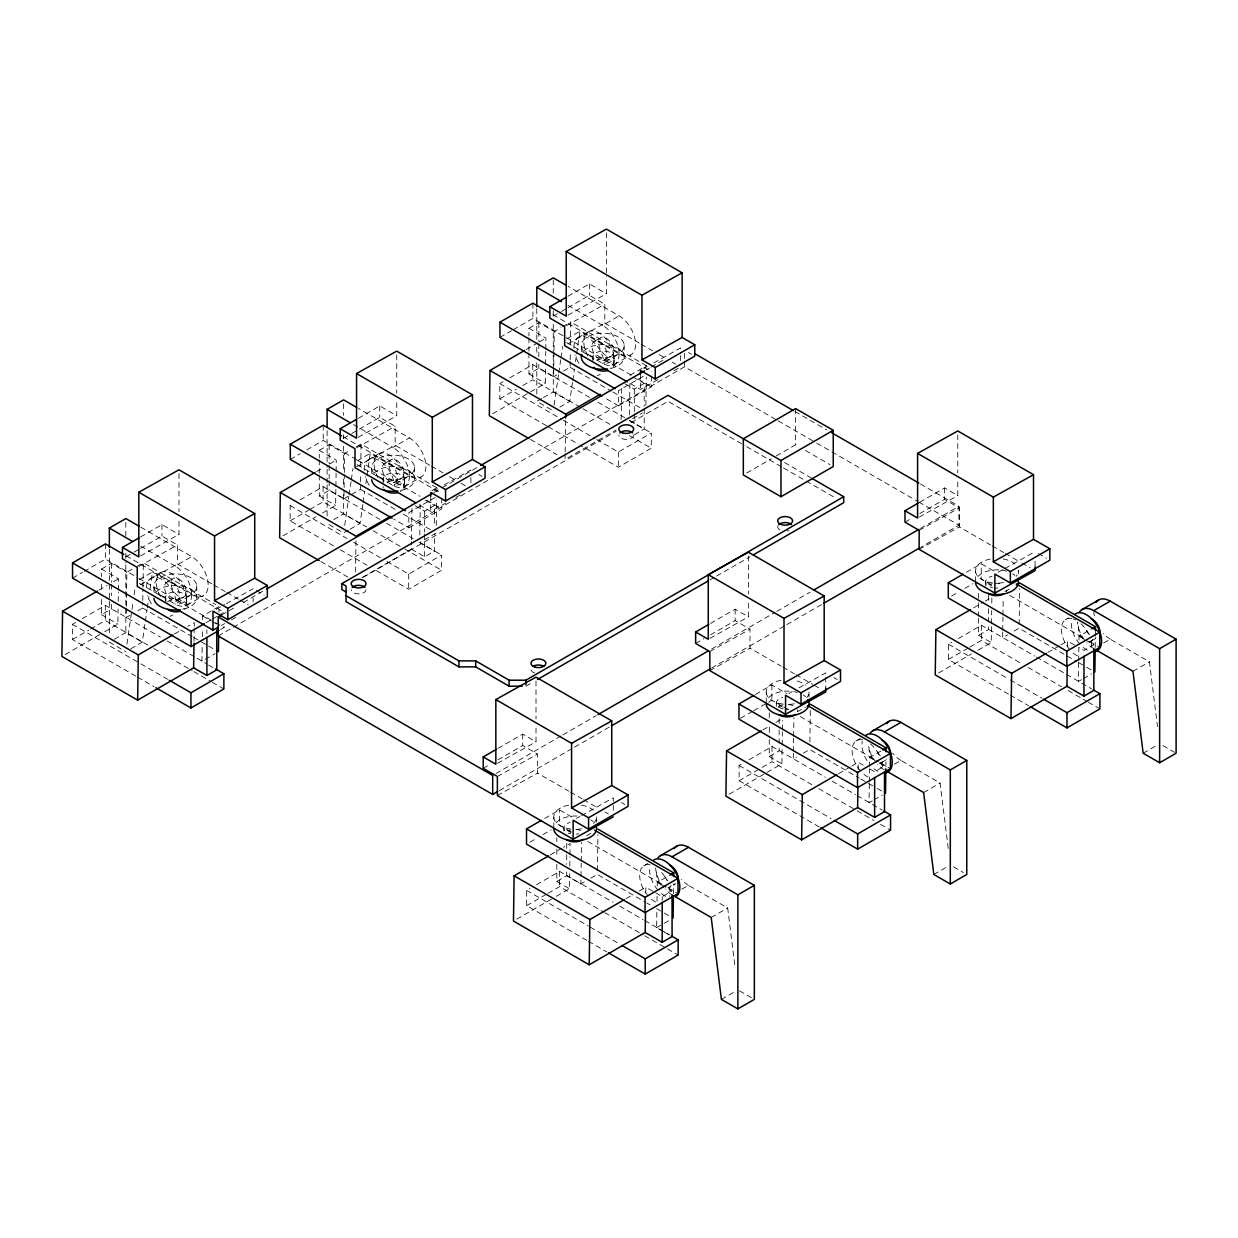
<?xml version="1.0" encoding="UTF-8"?>
<svg xmlns="http://www.w3.org/2000/svg" width="1238" height="1238" viewBox="0 0 1238 1238"><rect width="100%" height="100%" fill="white"/><g stroke="black" fill="none" stroke-linecap="round" stroke-linejoin="round"><path stroke-width="0.75" stroke-dasharray="5 3.75" d="M104.704 631.72L117.873 624.107L118.105 609.034M118.214 601.482L118.353 592.058M118.368 590.17L118.538 578.858L101.531 569.047L101.531 576.645M126.338 608.075L126.199 617.514L131.151 614.652M126.369 606.202L126.864 572.266L135.097 567.515M137.728 610.86L142.664 607.997L142.757 602.349M142.772 600.461L142.943 589.149M142.974 587.261L143.329 562.748L215.768 604.577M193.995 641.439L194.196 628.239M194.227 626.366L194.273 622.59L187.681 626.397M201.933 661.231L202.181 644.271M202.289 636.719L202.413 629.183M202.537 619.758L202.599 615.982L219.064 606.481L218.987 612.145M322.453 513.027L335.622 505.414L335.869 488.453M335.9 486.565L336.102 473.365M336.117 471.477L336.287 460.165L319.28 450.353L319.28 457.952M319.28 475.067L319.28 495.974L329.153 490.279L343.947 498.821L344.087 489.397M344.118 487.509L344.303 474.309M344.334 472.421L344.613 453.572L349.549 450.725M355.523 572.033L355.987 539.985M343.947 498.821L360.413 489.32L360.506 483.656M360.521 481.768L360.629 474.231M360.753 466.695L361.078 444.071L436.813 487.787L436.751 491.563M361.976 577.666L411.356 549.146L411.48 541.61M411.496 539.722L412.022 503.897M419.806 535.002L420.239 504.841M436.256 525.5L436.643 499.1M530.483 391.935L545.308 383.378L545.556 366.417M545.571 364.529L545.772 351.329M545.803 349.441L545.958 338.129L528.951 328.318L528.951 335.916M528.951 353.031L528.951 373.938L538.824 368.243L553.634 376.785L553.757 367.361M553.788 365.473L553.99 352.273M554.005 350.385L554.284 331.536L560.876 327.73M565.147 453.773L565.054 459.422L616.106 429.957M565.162 451.885L565.642 419.837M563.507 371.075L570.099 367.268L570.176 361.62M570.207 359.732L570.316 352.196M570.424 344.644L570.749 322.019L646.484 365.752L646.437 369.528M556.28 896.343L569.449 888.745L569.666 873.657M569.774 866.12L569.913 856.681M569.944 854.808L570.114 843.496L563.522 847.287M556.821 864.341L556.821 881.456L566.71 875.746L580.885 883.932L580.962 878.284M580.993 876.396L581.179 863.196M581.21 861.308L581.489 842.459M597.397 870.654L597.923 834.83M621.151 419.558L621.615 387.509M629.446 414.854L629.91 382.805M645.911 405.352L646.329 377.064M645.756 892.877L645.849 887.213L654.02 891.933M662.794 931.224L656.62 927.664L656.898 908.8M657.007 901.264L657.115 893.728M657.223 886.176L657.27 882.415L670.454 874.802M673.441 893.65L673.58 884.211M767.065 772.357L781.874 763.815L782.122 746.839M782.153 744.951L782.354 731.751M782.37 729.878L782.509 720.454M793.388 753.354L793.31 759.002L796.607 757.099M793.419 751.466L793.62 738.266M793.635 736.378L793.914 717.529M809.884 741.949L810.348 709.9M858.166 769.835L858.274 762.283L863.18 765.115M869.324 783.871L869.045 802.735L872.341 800.831M869.355 781.983L869.54 768.798M869.571 766.91L869.71 757.486L882.88 749.872M885.897 766.833L886.006 759.281M978.035 650.167L991.205 642.568L991.452 625.592M991.483 623.704L991.684 610.504M991.793 602.968L991.87 597.32L985.278 601.111M1002.718 632.092L1002.641 637.756L1007.577 634.908M1002.749 630.219L1002.95 617.019M1002.966 615.131L1003.213 598.171M1019.168 624.478L1019.679 588.654M1067.527 646.7L1067.605 641.036L1077.416 646.7M1078.654 662.624L1078.375 681.488L1081.672 679.585M1078.685 660.736L1078.871 647.551M1078.979 640L1079.041 636.239L1092.21 628.625M1095.197 647.459L1095.336 638.034M1095.367 636.162L1095.444 630.498M126.941 644.054L133.008 602.349M134.106 594.766L135.221 587.168M130.779 648.789L142.293 642.135L145.063 623.178M145.326 621.275L146.982 609.901M147.26 608.013L148.916 596.623M150.03 589.04L152.506 571.987L191.689 594.611A23.29 13.448 60 0 0 208.154 585.094A23.29 13.448 60 0 0 191.689 556.589L140.652 527.109M344.69 525.361L348.822 496.918M349.101 495.03L351.035 481.752M351.313 479.864L352.969 468.49M350.168 529.152L360.041 523.442L362.811 504.485M363.074 502.582L364.73 491.207M365.844 483.625L366.665 477.945M366.943 476.042L370.255 453.294L409.438 475.918A23.29 13.448 60 0 0 425.903 466.416A23.29 13.448 60 0 0 409.438 437.896L358.401 408.432M554.082 405.228L558.493 374.882M558.771 372.994L560.706 359.716M560.984 357.828L562.64 346.454M559.839 407.116L569.728 401.406L572.482 382.449M572.761 380.546L574.417 369.172M575.515 361.589L576.335 355.894M576.614 354.006L579.926 331.258L619.108 353.882A23.29 13.448 60 0 0 635.574 344.365A23.29 13.448 60 0 0 619.108 315.86L568.072 286.38M140.559 536.983L161.961 524.633L178.984 534.46L178.984 519.248M72.547 578.115L82.42 572.405M84.076 571.461L105.478 559.096L137.201 577.419M567.979 296.253L589.396 283.904L606.403 293.731L606.403 276.616M358.308 418.305L379.71 405.94L396.733 415.767L396.733 400.555M499.966 337.386L511.495 330.732M513.136 329.772L532.897 318.367L564.621 336.69M290.296 459.422L300.169 453.712M306.761 449.92L323.226 440.419L356.621 459.685M101.531 569.047L111.405 563.336L126.864 572.266M125.75 556.945L132.327 553.154M133.983 552.194L138.919 549.347M140.559 548.403L161.961 536.039L177.421 544.968L177.421 563.971L211.992 583.934M528.951 328.318L538.824 322.607L554.284 331.536M319.28 450.353L329.153 444.643L344.613 453.572M553.169 316.216L559.746 312.425M561.402 311.465L566.339 308.618M567.979 307.674L589.396 295.309L604.84 304.238L604.84 323.242L639.427 343.205M343.499 438.267L350.075 434.461M351.731 433.501L379.71 417.345L395.17 426.274L395.17 445.278L429.741 465.24M136.737 566.555L143.329 562.748M98.777 590.263L107.01 585.512M113.602 581.721L118.538 578.858M562.516 326.786L570.749 322.019M356.142 446.918L361.078 444.071M526.196 349.534L537.725 342.88M539.381 341.936L545.958 338.129M316.526 471.585L323.118 467.778M329.695 463.971L336.287 460.165M139.337 579.585L152.506 571.987M150.324 578.595L160.213 572.9M135.855 676.165L72.408 639.535L72.408 624.323L75.688 622.42M82.281 618.629L105.338 605.32L160.429 637.121M566.756 338.856L579.926 331.258M140.652 546.128L175.223 566.091L191.689 556.589M357.086 460.892L370.255 453.294M577.759 337.881L587.632 332.171M546.577 425.795L499.827 398.806L499.827 383.594L503.123 381.691M509.7 377.899L532.758 364.591L589.52 397.367M368.073 459.917L377.961 454.207M101.531 599.455L101.531 614.667L111.405 608.972L111.405 603.262M333.564 545.912L290.156 520.842L290.156 505.63L293.437 503.742M300.029 499.935L323.072 486.627L379.849 519.403M568.072 305.399L602.658 325.362L619.108 315.86M353.464 424.588L392.972 447.398L409.438 437.896M167.347 581.845L173.939 578.038M72.408 639.535L88.873 630.034M90.513 629.074L105.338 620.532L152.073 647.52M594.766 341.115L601.359 337.309M385.095 463.151L391.688 459.344M499.827 398.806L516.292 389.305M522.869 385.498L532.758 379.803L581.179 407.751M290.156 520.842L308.262 510.396M309.902 509.437L323.072 501.839L366.494 526.893M65.196 654.531L103.064 632.664M553.634 376.785L556.914 374.882M492.616 413.801L528.843 392.879M282.945 535.837L315.876 516.819M176.833 600.956A10.709 6.19 60 0 0 174.837 584.831A10.709 6.19 60 0 0 164.608 588.406A10.709 6.19 60 0 0 176.833 600.956L183.41 597.149A10.709 6.19 60 0 0 181.413 581.024A10.709 6.19 60 0 0 171.184 584.599A10.709 6.19 60 0 0 183.41 597.149M114.314 639.288L125.827 632.633L142.293 642.135M139.306 583.377L175.223 604.113L191.689 594.611A23.29 13.448 60 0 0 175.223 566.091M604.252 360.227A10.709 6.19 60 0 0 602.256 344.102A10.709 6.19 60 0 0 592.027 347.677A10.709 6.19 60 0 0 604.252 360.227L610.845 356.42A10.709 6.19 60 0 0 608.848 340.295A10.709 6.19 60 0 0 598.619 343.87A10.709 6.19 60 0 0 610.845 356.42M394.582 482.263A10.709 6.19 60 0 0 392.585 466.138A10.709 6.19 60 0 0 382.356 469.713A10.709 6.19 60 0 0 394.582 482.263L401.158 478.456A10.709 6.19 60 0 0 399.162 462.331A10.709 6.19 60 0 0 388.933 465.906A10.709 6.19 60 0 0 401.158 478.456M541.733 398.559L536.797 401.406L553.262 410.908M543.374 397.599L553.262 391.904L569.728 401.406M566.725 342.647L602.658 363.384L619.108 353.882A23.29 13.448 60 0 0 602.658 325.362M333.703 519.635L343.576 513.94L360.041 523.442M357.055 464.683L392.972 485.42L409.438 475.918A23.29 13.448 60 0 0 392.972 447.398M186.876 605.258L203.326 595.757M614.296 364.529L630.761 355.027M404.625 486.58L421.075 477.063M348.528 530.096L343.576 532.944L327.111 523.442M174.512 633.995L181.104 630.188M630.018 375.253L646.484 365.752M431.876 490.65L436.813 487.787M205.91 622.791L210.847 619.944M212.487 618.985L217.439 616.137M219.08 615.178L224.016 612.33L125.518 555.46M221.587 615.038L236.628 606.357M243.313 602.504L263.369 590.928M433.842 492.507L440.527 488.639M442.198 487.679L478.967 466.447M646.081 369.961L649.424 368.042M651.095 367.067L666.137 358.386M643.218 376.352L618.52 390.62L618.52 405.832L603.494 397.15M435.188 497.444L408.834 512.656L408.834 527.868L393.808 519.186M624.85 383.687L634.32 389.15L644.193 383.44L644.193 406.265M415.179 505.723L424.649 511.186L434.523 505.475L434.523 526.398M220.72 629.446L224.016 627.542L224.016 623.735M218.244 635.992L231.614 628.27M233.286 627.295L684.521 366.788L776.551 419.914M618.52 405.832L651.451 386.813L651.451 375.408M408.834 527.868L441.765 508.849L441.765 497.444M205.229 659.328L215.118 653.633M632.649 418.599L642.537 412.904M436.147 533.036L419.682 542.538L434.523 551.111L434.523 533.996M363.616 577.063L616.199 431.226M631.256 422.545L668.056 401.298L745.013 445.711M634.32 434.77L644.193 429.075L644.193 408.153M411.356 549.146L424.649 556.821L434.523 551.111M596.67 439.505L618.366 452.04L651.296 433.021L651.296 448.233L618.366 467.252L579.972 445.076M386.983 561.541L408.695 574.076L441.626 555.073L441.626 570.269L408.695 589.288L373.628 569.047M746.638 473.071L771.398 458.772M776.303 455.94L795.601 444.798L798.881 446.686M525.871 686.192L532.557 682.324M709.885 579.957L714.899 577.063M716.57 576.088L750.027 556.775M919.788 502.195L944.486 487.942L957.763 495.602L957.763 480.406M710.457 623.441L735.155 609.189L748.433 616.849L748.433 601.653M498.032 748.371L522.73 734.119L536.008 741.779L536.008 726.582M904.978 522.157L911.555 518.351M919.788 513.6L944.486 499.347L959.326 507.905L959.326 526.924L990.601 544.983M695.648 643.404L703.88 638.653M710.457 634.846L735.155 620.594L749.996 629.167L749.996 648.17L781.271 666.23M483.207 768.334L489.799 764.542M498.032 759.776L522.73 745.524L537.555 754.097L537.555 773.1L568.846 791.159M496.02 773.487L561.201 735.852M562.872 734.892L596.298 715.595M711.602 649.022L775.112 612.346M776.783 611.386L810.209 592.089M920.515 528.409L958.955 506.218L958.955 525.221L920.515 547.413M499.363 790.571L572.9 748.108M574.571 747.148L609.669 726.892M711.602 668.025L785.14 625.577M786.811 624.602L821.908 604.345M966.398 572.296L981.223 563.739L996.25 572.405M755.428 694.487L771.893 684.985L786.919 693.667M544.643 818.473L559.452 809.915L574.478 818.597M951.589 596.051L958.166 592.259M964.758 588.452L972.991 583.702M740.603 718.257L752.131 711.602M753.772 710.643L766.956 703.045M768.597 702.101L771.893 700.197L788.591 709.838M529.818 842.227L536.41 838.435M542.987 834.629L551.22 829.878M973.764 607.765L983.637 602.07M762.778 729.971L769.371 726.164L769.262 737.508M775.947 722.358L780.899 719.51M1004.947 591.563L1009.883 588.7M797.272 711.85L805.489 707.099M550.353 854.901L561.882 848.247M586.487 835.836L593.064 832.029M1008.537 694.162L948.432 659.452L948.432 644.24L951.728 642.336M958.32 638.545L981.363 625.236L1034.798 656.078M819.246 826.969L739.101 780.698L739.101 765.486L742.398 763.583M748.99 759.792L772.032 746.483L825.467 777.325M586.781 940.338L526.676 905.628L526.676 890.416L529.972 888.513M536.549 884.721L559.607 871.413L613.027 902.254M978.593 618.164L978.593 635.28L988.466 629.569L988.466 623.859M769.262 739.411L769.262 756.526L779.135 750.816L779.135 745.106M948.432 659.452L968.193 648.047M969.834 647.103L981.363 640.448L1021.443 663.583M739.101 780.698L760.503 768.349M762.159 767.39L772.032 761.695L812.113 784.83M526.676 905.628L546.438 894.223M548.078 893.279L559.607 886.625L603.014 911.679M938.528 672.977L971.459 653.974M729.197 794.223L765.409 773.317M1014.17 631.101L1019.106 628.254L1076.735 661.525M803.199 753.292L809.776 749.501L859.172 778.021M516.757 919.153L554.624 897.287M580.885 883.932L584.181 882.029M590.758 878.222L597.35 874.43L645.091 901.991M1065.314 619.727L1068.611 617.839M855.984 740.974L860.921 738.127M643.559 865.904L648.495 863.056M1047.843 652.441L1059.372 645.787M1061.012 644.843L1067.605 641.036M838.513 773.688L850.042 767.034M851.682 766.09L858.274 762.283M626.088 898.618L632.68 894.826M639.257 891.02L645.849 887.213M1090.585 641.485L1097.162 637.678A10.709 6.19 60 0 1 1095.475 637.895M881.255 762.732L887.832 758.925A10.709 6.19 60 0 1 886.145 759.142M655.66 892.877L662.191 896.652L672.079 890.958L663.862 886.207M1103.662 642.971L1110.238 639.164L1149.421 661.788L1157.499 726.582M894.331 764.217L900.908 760.411L940.091 783.035L948.648 851.636M681.89 889.147L688.483 885.34L727.665 907.965L735.032 967.033M1083.312 678.625L1091.545 673.874M873.982 799.872L882.214 795.121M656.62 927.664L669.789 920.051M1132.956 671.29L1149.421 661.788M923.625 792.537L940.091 783.035M711.2 917.466L727.665 907.965M1143.169 753.23L1157.994 744.672M933.839 874.477L948.664 865.919M721.414 999.406L734.583 991.808M567.902 315.226L606.403 293.731M140.482 555.955L178.984 534.46M358.231 437.262L396.733 415.767M566.354 325.733L604.84 304.238M138.919 566.462L177.421 544.968M356.668 447.769L395.17 426.274M568.025 343.808L604.84 323.242M140.59 584.537L177.421 563.971M356.668 466.788L395.17 445.278M643.76 368.522L647.103 366.649M653.803 362.92L680.591 347.955L680.591 353.666M216.341 609.251L224.697 604.577M226.384 603.649L253.156 588.684M434.089 490.558L437.432 488.685M444.133 484.956L470.904 469.991L470.904 475.702M630.529 383.703L640.417 389.397L658.817 379.122M673.89 370.704L680.591 366.974M221.354 625.453L224.697 623.596M231.398 619.851L236.427 617.05M419.202 504.795L430.731 511.449L445.804 503.03M455.847 497.428L462.532 493.683M919.277 517.113L957.763 495.602M709.947 638.359L748.433 616.849M497.506 763.289L536.008 741.779M919.153 530.344L959.326 507.905M709.823 651.59L749.996 629.167M497.382 776.52L537.555 754.097M919.153 549.363L959.326 526.924M709.823 670.609L749.996 648.17M497.382 795.539L537.555 773.1M998.23 572.204L1003.26 569.403M1004.931 568.459L1035.061 551.637M788.9 693.45L792.258 691.578M798.943 687.848L825.731 672.884L825.731 688.096M576.475 818.38L579.817 816.507M581.489 815.579L613.305 797.814L613.305 803.524M794.966 411.542L826.752 429.896M920.468 483.996L958.955 506.218M1038.342 553.541L1046.574 558.292M688.467 352.505L691.609 354.331M778.222 420.889L815.037 442.136M816.724 443.111L917.11 501.081M918.797 502.04L958.955 525.221M992.257 545.943L1003.77 552.597M1005.426 553.541L1020.236 562.098M1021.892 563.042L1030.124 567.793M641.067 344.164L652.596 350.818M659.173 354.61L665.765 358.416M672.358 362.223L675.639 364.127M805.427 450.462L829.971 464.637M552.937 314.731L651.451 371.601M784.521 462.532L812.329 478.595M566.292 337.649L631.411 375.253M638.081 379.107L651.451 386.813M633.175 377.079L644.193 383.44M991.236 584.723L981.223 578.951L981.223 563.739M1009.604 595.339L1083.064 637.74M1089.75 641.609L1099.762 647.381M988.466 583.934L991.762 585.853M1079.041 636.239L1083.977 639.087M1085.618 640.031L1093.835 644.781L1083.962 650.476L1079.056 647.644M746.684 446.686L781.812 466.958M783.484 467.933L835.341 497.862M570.099 367.268L611.247 391.038M612.903 391.982L644.178 410.057M1078.375 662.469L1084.968 666.276M1086.608 667.22L1091.545 670.067M597.877 402.18L627.929 419.527M629.6 420.502L651.296 433.021M629.368 420.502L644.193 429.075M1036.469 657.038L1064.85 673.426M1066.522 674.401L1091.56 688.854M528.951 373.938L545.308 383.378M978.593 635.28L991.205 642.568M582.85 408.71L611.232 425.098M629.6 435.699L651.296 448.233M1028.113 667.437L1061.508 686.719M1068.193 690.572L1086.546 701.172M1088.217 702.132L1099.901 708.879M1162.931 745.632L1174.46 752.286M499.827 383.594L561.603 419.264M563.275 420.224L594.998 438.546M948.432 644.24L1008.537 678.95M1010.208 679.91L1041.932 698.232M548.248 426.754L578.301 444.117M1010.208 695.122L1028.577 705.722M530.483 439.459L556.821 454.671M833.948 677.635L837.244 679.538M478.781 474.541L481.938 476.367M782.927 667.189L794.44 673.843M796.096 674.787L812.561 684.289M814.202 685.248L820.794 689.04M431.397 466.2L442.925 472.854M449.502 476.645L454.439 479.508M461.031 483.3L465.968 486.163M343.266 436.766L441.765 493.637M358.293 460.66L420.069 496.314M426.739 500.183L441.765 508.849M800.274 716.585L878.748 761.881M880.419 762.856L890.432 768.628M425.067 500.028L434.523 505.475M779.135 705.196L782.431 707.099M869.71 757.486L872.991 759.374M879.568 763.181L884.505 766.028L874.632 771.723L869.726 768.891M360.413 489.32L396.64 510.226M403.217 514.033L432.867 531.133M860.812 778.965L875.637 787.523M877.278 788.467L882.214 791.314M386.519 523.256L413.244 538.685M419.914 542.538L441.626 555.073M832.137 781.178L855.52 794.672M857.191 795.647L882.23 810.101M319.28 495.974L335.622 505.414M769.262 756.526L781.874 763.815M373.164 530.746L403.217 548.109M404.888 549.068L441.626 570.269M818.782 788.683L855.52 809.884M857.191 810.844L873.889 820.485M880.558 824.353L890.571 830.125M953.6 866.879L963.474 872.573M290.156 505.63L346.919 538.406M353.604 542.259L380.314 557.688M739.101 765.486L830.93 818.504M340.233 549.765L366.959 565.193M320.812 561.495L348.807 577.666M256.312 590.511L264.189 595.06M621.522 802.564L624.803 804.468M213.648 584.893L225.177 591.547M226.817 592.491L238.346 599.146M239.986 600.09L248.219 604.856M570.486 792.119L582.015 798.773M583.655 799.717L598.48 808.275M605.072 812.082L608.353 813.97M138.873 578.378L214.004 621.755M215.675 622.729L224.016 627.542M202.599 615.982L210.475 620.532M212.054 621.445L216.774 624.169M571.151 831.874L559.452 825.127L559.452 809.915M587.849 841.515L666.307 886.81M667.978 887.785L678.006 893.557M566.71 830.125L571.646 832.973M657.27 882.415L662.206 885.263M142.664 607.997L192.06 636.518M193.701 637.477L206.885 645.075M208.526 646.019L218.399 651.73M646.747 902.951L650.027 904.839M656.62 908.646L669.789 916.244M167.115 640.975L195.496 657.363M197.167 658.337L207.179 664.11M208.541 665.038L216.774 669.804M619.712 906.108L643.079 919.602M644.75 920.577L669.804 935.03M664.342 932.121L668.984 934.798M101.531 614.667L117.873 624.107M153.744 648.48L192.153 670.656M193.824 671.615L210.522 681.256M212.193 682.215L223.877 688.962M556.821 881.456L569.449 888.745M604.686 912.638L643.079 934.814M644.75 935.773L678.145 955.055M739.519 990.849L752.689 998.462M109.362 642.135L125.827 651.637M72.408 624.323L139.182 662.887M140.853 663.847L167.563 679.275M526.676 890.416L588.452 926.086M590.124 927.045L620.176 944.408M137.511 677.124L154.208 686.765M588.452 941.298L606.821 951.898M1035.061 561.139L1035.061 566.849M1018.363 573.937L1018.363 570.13A21.417 12.365 0 0 1 1016.058 576.397M988.466 595.354L988.466 601.049M988.466 608.663L988.466 621.971M985.649 581.195L985.649 588.793M981.363 625.236L981.363 640.448M978.593 593.451L978.593 601.049M978.593 602.952L978.593 616.261M990.338 559.034A21.417 12.365 0 0 0 975.575 571.445L975.575 582.85M957.763 434.77L957.763 472.792M944.486 487.942L944.486 499.347M809.033 697.087L809.033 691.377A21.417 12.365 0 0 1 806.727 697.644M795.601 408.586L795.601 444.798M779.135 718.504L779.135 728.006M779.135 729.909L779.135 743.218M776.319 702.441L776.319 706.248M771.893 684.985L771.893 700.197M772.032 746.483L772.032 761.695M769.262 712.794L769.262 718.504M781.008 680.281A21.417 12.365 0 0 0 766.245 692.692L766.245 704.097M748.433 556.017L748.433 594.039M735.155 609.189L735.155 620.594M684.521 353.48L684.521 359.175M684.521 361.078L684.521 366.788M680.591 355.569L680.591 361.264M662.191 896.652L662.191 900.459M640.417 374.201L640.417 389.397M634.32 389.15L634.32 411.96M634.32 413.863L634.32 423.365M624.153 344.891L624.153 356.296M618.366 452.04L618.366 467.252M614.079 357.952L614.079 365.55M613.305 805.427L613.305 814.929M606.403 232.883L606.403 274.712M596.592 822.017L596.592 816.306A21.417 12.365 0 0 1 591.13 825.235M592.785 356.606L592.785 362.301M589.396 283.904L589.396 295.309M581.38 346.191L581.38 353.805M566.71 843.434L566.71 852.936M566.71 854.839L566.71 864.341M566.71 871.939L566.71 875.746M563.894 827.371L563.894 831.178M559.607 871.413L559.607 886.625M556.821 837.724L556.821 841.53M556.821 849.129L556.821 856.727M568.567 805.211A21.417 12.365 0 0 0 553.819 817.622L553.819 829.027M553.262 279.757L553.262 293.298M553.262 310.692L553.262 316.495M553.262 324.232L553.262 353.232M553.262 355.167L553.262 368.707M553.262 370.626L553.262 391.904M538.824 322.607L538.824 341.626M538.824 343.514L538.824 356.823M538.824 364.436L538.824 368.243M536.797 308.602L536.797 339.537M536.797 347.274L536.797 355.012M536.797 362.734L536.797 397.537M536.008 680.946L536.008 718.969M532.897 303.171L532.897 318.367M532.758 364.591L532.758 379.803M528.951 337.819L528.951 351.128M522.73 734.119L522.73 745.524M470.904 477.605L470.904 483.3M430.731 496.237L430.731 511.449M424.649 511.186L424.649 532.092M424.649 533.996L424.649 556.821M414.482 466.927L414.482 478.332M408.695 574.076L408.695 589.288M404.408 479.988L404.408 487.586M396.733 354.919L396.733 392.941M383.115 478.642L383.115 484.337M379.71 405.94L379.71 417.345M371.694 468.227L371.694 475.841M343.576 403.743L343.576 415.334M343.576 434.677L343.576 438.531M343.576 446.268L343.576 471.399M343.576 479.137L343.576 486.874M343.576 494.612L343.576 513.94M329.153 444.643L329.153 463.662M329.153 465.565L329.153 478.874M329.153 480.762L329.153 490.279M327.111 430.638L327.111 467.376M327.111 469.31L327.111 482.835M327.111 484.77L327.111 517.639M323.226 425.207L323.226 440.419M323.072 486.627L323.072 501.839M319.28 459.855L319.28 473.164M253.156 598.202L253.156 601.993M206.901 629.879L206.901 633.686M196.734 585.62L196.734 597.026M186.659 598.681L186.659 606.28M178.984 473.612L178.984 511.634M165.366 597.335L165.366 603.03M161.961 524.633L161.961 536.039M153.945 586.92L153.945 594.534M125.827 522.421L125.827 535.961M125.827 553.355L125.827 563.027M125.827 564.961L125.827 632.633M111.405 563.336L111.405 582.355M111.405 584.243L111.405 595.664M109.362 549.332L109.362 599.594M109.362 601.529L109.362 634.398M105.478 543.9L105.478 559.096M105.338 605.32L105.338 620.532M101.531 584.243L101.531 591.857M688.483 885.34A23.29 13.448 60 0 1 681.519 879.537M672.017 894.842A23.29 13.448 60 0 1 665.054 889.039M663.785 887.553A23.29 13.448 60 0 1 655.614 868.024M665.502 896.327A21.417 12.365 60 0 1 659.034 891.36M657.827 890.029A21.417 12.365 60 0 1 649.873 866.229M661.34 884.675A10.709 6.19 60 0 1 657.966 869.416M671.135 885.356A10.709 6.19 60 0 1 668.814 887.661L675.406 883.855A10.709 6.19 60 0 1 673.72 884.071M655.614 902.038A21.417 12.365 60 0 1 649.145 897.055M647.954 895.739A21.417 12.365 60 0 1 639.721 874.028A21.417 12.365 60 0 1 650.12 864.774M661.68 872.481A21.417 12.365 60 0 1 666.74 880.218M669.216 887.012A21.417 12.365 60 0 1 669.634 896.281M667.916 880.868A10.709 6.19 60 0 1 663.738 873.827M556.11 822.759A21.417 12.365 0 0 1 579.647 816.275M590.866 819.927A21.417 12.365 0 0 1 593.172 821.63M581.845 828.733A21.417 12.365 0 0 1 576.351 829.321M570.764 829.058A21.417 12.365 0 0 1 553.819 817.622M581.458 805.133A21.417 12.365 0 0 1 593.172 810.225M578.858 833.7A10.709 6.19 0 0 1 576.165 834.164M570.656 833.808A10.709 6.19 0 0 1 568.211 833.035M564.729 830.543A10.709 6.19 0 0 1 570.223 822.388M567.84 830.822A10.709 6.19 0 0 1 570.223 829.986M575.701 829.506A10.709 6.19 0 0 1 580.87 830.667M900.908 760.411A23.29 13.448 60 0 1 892.675 753.106M884.443 769.912A23.29 13.448 60 0 1 877.479 764.109M876.21 762.623A23.29 13.448 60 0 1 868.55 746.638M877.928 771.398A21.417 12.365 60 0 1 873.982 768.767M867.002 760.627A21.417 12.365 60 0 1 862.313 741.299M882.617 761.881A10.709 6.19 60 0 1 879.553 762.948M873.765 759.745A10.709 6.19 60 0 1 870.407 744.487M868.055 777.108A21.417 12.365 60 0 1 861.586 772.125M860.379 770.81A21.417 12.365 60 0 1 852.146 749.098A21.417 12.365 60 0 1 862.561 739.844M870.391 743.883A21.417 12.365 60 0 1 879.939 756.975M881.657 762.082A21.417 12.365 60 0 1 882.369 766.987M880.357 755.938A10.709 6.19 60 0 1 876.164 748.897M768.55 697.83A21.417 12.365 0 0 1 792.072 691.346M793.883 691.609A21.417 12.365 0 0 1 797.349 692.413M803.292 694.998A21.417 12.365 0 0 1 805.598 696.7M794.27 703.803A21.417 12.365 0 0 1 788.776 704.391M783.205 704.128A21.417 12.365 0 0 1 766.245 692.692M797.349 681.008A21.417 12.365 0 0 1 805.598 685.295M788.606 709.235A10.709 6.19 0 0 1 785.805 709.266M783.097 708.879A10.709 6.19 0 0 1 776.257 703.246A10.709 6.19 0 0 1 782.664 697.458M778.331 707.068A10.709 6.19 0 0 1 782.664 705.056M788.142 704.577A10.709 6.19 0 0 1 793.31 705.737M797.551 709.776A10.709 6.19 0 0 1 797.612 711.386M1110.238 639.164A23.29 13.448 60 0 1 1103.275 633.361M1094.346 615.89A23.29 13.448 60 0 1 1093.835 612.33M1093.773 648.666A23.29 13.448 60 0 1 1086.809 642.862M1084.627 640.185A23.29 13.448 60 0 1 1077.37 621.847M1087.258 650.151A21.417 12.365 60 0 1 1083.312 647.52M1079.582 643.853A21.417 12.365 60 0 1 1071.644 620.052M1092.891 639.179A10.709 6.19 60 0 1 1088.883 641.702M1083.095 638.499A10.709 6.19 60 0 1 1079.737 623.24M1077.385 655.861A21.417 12.365 60 0 1 1070.916 650.879M1069.709 649.563A21.417 12.365 60 0 1 1061.477 627.852A21.417 12.365 60 0 1 1071.891 618.598M1073.16 618.923A21.417 12.365 60 0 1 1075.776 620.006M1080.991 623.751A21.417 12.365 60 0 1 1088.512 634.042M1090.988 640.835A21.417 12.365 60 0 1 1091.699 645.741M1089.688 634.692A10.709 6.19 60 0 1 1085.494 627.651M977.881 576.583A21.417 12.365 0 0 1 1006.68 571.167M1012.622 573.751A21.417 12.365 0 0 1 1014.928 575.453M1003.6 582.541A21.417 12.365 0 0 1 998.107 583.144M992.536 582.881A21.417 12.365 0 0 1 975.575 571.445M1003.213 558.957A21.417 12.365 0 0 1 1014.928 564.048M997.936 587.973A10.709 6.19 0 0 1 995.135 588.019M992.427 587.632A10.709 6.19 0 0 1 989.967 586.858M986.5 584.351A10.709 6.19 0 0 1 991.994 576.212M1006.943 590.139A10.709 6.19 0 0 1 1006.277 591.718M989.595 584.646A10.709 6.19 0 0 1 991.994 583.81M994.671 583.361A10.709 6.19 0 0 1 1002.641 584.491M191.689 594.611A23.29 13.448 60 0 1 175.223 604.113M160.398 596.639A21.417 12.365 60 0 1 160.816 572.513A21.417 12.365 60 0 1 181.924 584.475A21.417 12.365 60 0 1 182.729 609.297M151.469 603.958A21.417 12.365 60 0 1 147.647 595.586M146.455 587.462A21.417 12.365 60 0 1 161.451 579.229A21.417 12.365 60 0 1 176.725 604.608M172.856 614.992A21.417 12.365 60 0 1 169.854 616.23M156.251 592.074A21.417 12.365 0 0 1 191.627 589.644A21.417 12.365 0 0 1 181.971 609.436M166.202 600.492A10.709 6.19 0 0 1 173.459 591.996A10.709 6.19 0 0 1 186.69 597.598A10.709 6.19 0 0 1 174.837 604.144M167.378 601.947A10.709 6.19 0 0 1 182.342 600.616A10.709 6.19 0 0 1 184.648 609.266M409.438 475.918A23.29 13.448 60 0 1 392.972 485.42M378.147 477.961A21.417 12.365 60 0 1 378.565 453.82A21.417 12.365 60 0 1 399.673 465.782A21.417 12.365 60 0 1 400.478 490.604M369.218 485.265A21.417 12.365 60 0 1 365.396 476.909M364.22 470.301A21.417 12.365 60 0 1 378.534 460.18A21.417 12.365 60 0 1 394.473 485.915M374 473.38A21.417 12.365 0 0 1 408.741 470.548A21.417 12.365 0 0 1 401.468 490.372M383.95 481.799A10.709 6.19 0 0 1 391.208 473.303A10.709 6.19 0 0 1 404.439 478.905A10.709 6.19 0 0 1 392.585 485.466M387.045 482.093A10.709 6.19 0 0 1 402.102 483.052A10.709 6.19 0 0 1 400.462 491.734M383.176 487.865A10.709 6.19 0 0 1 383.115 486.24M619.108 353.882A23.29 13.448 60 0 1 602.658 363.384M587.833 355.925A21.417 12.365 60 0 1 588.236 331.784A21.417 12.365 60 0 1 609.344 343.746A21.417 12.365 60 0 1 610.164 368.568M578.889 363.229A21.417 12.365 60 0 1 575.082 354.857M573.89 348.265A21.417 12.365 60 0 1 588.22 338.144A21.417 12.365 60 0 1 604.144 363.879M600.275 374.263A21.417 12.365 60 0 1 597.273 375.501M583.671 351.344A21.417 12.365 0 0 1 618.427 348.512A21.417 12.365 0 0 1 611.139 368.336M593.621 359.763A10.709 6.19 0 0 1 600.879 351.267A10.709 6.19 0 0 1 614.125 356.869A10.709 6.19 0 0 1 602.272 363.415M596.731 360.057A10.709 6.19 0 0 1 610.845 360.413A10.709 6.19 0 0 1 612.067 368.537M366.046 589.613A7.443 4.302 0 0 1 358.587 593.915A7.443 4.302 0 0 1 351.143 589.613M788.885 530.56A7.443 4.302 0 0 1 787.074 530.994M779.878 529.879A7.443 4.302 0 0 1 777.959 525.732M633.686 435.095A7.443 4.302 0 0 1 626.242 439.397A7.443 4.302 0 0 1 618.783 435.095M534.692 673.023A7.443 4.302 0 0 1 531.226 668.18M161.017 595.463A21.417 12.365 0 0 0 196.3 588.839A21.417 12.365 0 0 0 168.708 574.509A21.417 12.365 0 0 0 161.017 595.463M378.766 476.769A21.417 12.365 0 0 0 414.049 470.146A21.417 12.365 0 0 0 386.457 455.816A21.417 12.365 0 0 0 378.766 476.769M588.437 354.733A21.417 12.365 0 0 0 623.72 348.11A21.417 12.365 0 0 0 596.128 333.78A21.417 12.365 0 0 0 588.437 354.733"/><path stroke-width="1.5" d="M97.137 591.222L62.565 611.185L61.9 656.434L137.635 700.151L193.623 667.839L193.979 643.327M137.635 700.151L138.3 654.902L172.871 634.939M218.399 651.73L218.631 636.641M314.885 472.529L280.314 492.492L279.649 537.741L319.156 560.551M524.556 350.493L489.985 370.456L489.32 415.705L528.843 438.515M548.697 855.845L514.126 875.808L513.476 921.057L589.211 964.789L645.184 932.462L645.493 911.725M565.658 417.949L565.72 414.173L600.291 394.21M589.211 964.789L589.861 919.54L624.447 899.577M673.085 918.147L673.41 895.523M673.689 876.674L673.735 872.898L598 829.181M761.138 730.915L726.567 750.878L725.901 796.127L801.636 839.859L857.625 807.532L857.919 786.795M801.636 839.859L802.301 794.61L836.873 774.648M885.51 793.218L885.866 768.721M886.114 751.745L886.176 747.969L810.441 704.252L807.145 706.155M970.468 609.669L935.897 629.631L935.232 674.88L1010.966 718.613L1066.955 686.285L1067.249 665.549M1010.966 718.613L1011.632 673.364L1046.203 653.401M1094.841 671.971L1095.181 649.346M1095.444 630.498L1095.506 626.722L1019.772 583.005L1016.475 584.909M109.362 547.397L109.362 528.069L125.827 518.552L139.012 526.165M536.797 306.668L536.797 287.34L553.262 277.838L566.431 285.436M327.111 426.77L327.111 409.376L343.576 399.874L356.761 407.472M219.08 630.39L191.085 646.561L72.547 578.115L72.547 562.903L105.478 543.9L123.846 554.5M601.823 396.191L499.966 337.386L499.966 322.174L532.897 303.171L549.595 312.796M392.137 518.227L290.296 459.422L290.296 444.21L323.226 425.207L341.595 435.807M218.012 627.326L212.982 630.127L137.248 586.41L137.248 567.391L122.454 558.849L122.454 547.444L138.919 537.942M627.233 381.799L564.667 345.681L564.667 326.662L549.873 318.12L549.873 306.714L566.339 297.213M415.922 502.891L354.997 467.716L354.997 448.698L340.202 440.155L340.202 428.75L356.668 419.249M122.454 547.444L138.811 556.883L138.811 492.244L214.545 535.977L214.545 600.616L227.823 608.276L267.331 585.466L267.331 596.871L227.823 619.681L212.982 611.123L212.982 630.127M72.547 562.903L191.085 631.349L204.27 623.735M390.62 516.261L356.049 536.224L280.314 492.492M497.691 791.531L492.678 794.425L218.244 635.992L218.244 616.973L221.587 615.038M266.712 588.994L432.17 493.467M480.638 465.488L644.41 370.936M549.873 306.714L566.23 316.154L566.23 251.515L641.965 295.248L641.965 359.887L655.242 367.547L694.766 344.737L694.766 356.142L655.242 378.952L640.417 370.394L640.417 374.201M340.202 428.75L356.559 438.19L356.559 373.551L432.294 417.283L432.294 481.922L445.572 489.598L485.079 466.772L485.079 478.178L445.572 501.003L430.731 492.43L430.731 496.237M346.052 592.027L341.858 589.613L341.858 583.624L668.056 395.309L743.032 438.592M193.623 667.839L206.901 675.499L216.774 669.804L216.774 629.879M169.235 680.235L190.946 692.769L223.877 673.751L223.877 688.962L190.946 707.981L155.88 687.74M743.326 438.763L795.601 408.586L833.251 430.313L833.251 466.525L780.977 496.701L743.326 474.974L743.326 438.763L780.977 460.49L833.251 430.313M346.052 595.695L458.958 660.891L475.686 660.891L509.143 680.204L525.871 680.204L843.697 496.701L843.697 502.69L753.369 554.856M537.586 679.43L708.198 580.932M1035.061 566.849L1035.061 570.656L994.888 593.079L919.153 549.363L919.153 530.344L904.978 522.157L904.978 510.752L918.147 503.154M825.731 688.096L825.731 691.903L785.557 714.326L709.823 670.609L709.823 651.59L695.648 643.404L695.648 631.999L708.817 624.401M613.305 816.832L573.132 839.256L497.382 795.539L497.382 776.52L483.207 768.334L483.207 756.929L496.376 749.33M597.969 714.62L708.26 650.94M813.552 590.155L918.844 529.369M611.34 725.917L709.931 669M823.58 603.386L918.844 548.388M1016.274 583.98L1099.762 632.169L1099.762 647.381L1066.831 666.4L948.293 597.954L948.293 582.742L963.102 574.2M808.615 706.186L890.432 753.431L890.432 768.628L857.501 787.647L738.962 719.201L738.962 703.989L753.772 695.447M594.519 830.156L678.006 878.361L678.006 893.557L645.075 912.576L526.521 844.13L526.521 828.918L541.346 820.376M904.978 510.752L917.59 518.041L917.59 453.402L993.34 497.134L993.34 561.773L1010.347 571.585L1049.855 548.774L1049.855 560.18L1010.347 582.99L994.888 574.076L994.888 593.079M695.648 631.999L708.26 639.288L708.26 574.649L784.01 618.381L784.01 683.02L801.017 692.831L840.525 670.021L840.525 681.426L801.017 704.236L785.557 695.323L785.557 714.326M483.207 756.929L495.834 764.217L495.834 699.578L571.569 743.311L571.569 807.95L588.576 817.761L628.099 794.951L628.099 806.356L588.576 829.166L573.132 820.252L573.132 839.256M1082.136 609.498L1098.601 599.981M872.805 730.745L889.271 721.228M660.38 855.675L676.846 846.158M1079.521 611.912A23.29 13.448 60 0 1 1093.773 610.644L1110.238 601.142L1176.1 639.164L1176.1 753.23L1159.635 762.732L1143.169 753.23L1132.956 671.29L1097.038 650.554M870.19 733.175A23.29 13.448 60 0 1 884.443 731.89L900.908 722.388L966.77 760.411L966.77 874.477L950.304 883.978L933.839 874.477L923.625 792.537L887.708 771.8M657.765 858.104A23.29 13.448 60 0 1 672.017 856.82L688.483 847.318L754.344 885.34L754.344 999.406L737.879 1008.908L721.414 999.406L711.2 917.466L675.283 896.73M1092.21 628.625L1095.506 626.722M882.88 749.872L886.176 747.969M670.454 874.802L673.735 872.898M948.293 582.742L1066.831 651.188L1099.762 632.169M738.962 703.989L857.501 772.435L890.432 753.431M526.521 828.918L645.075 897.364L678.006 878.361M1093.773 610.644L1159.635 648.666L1176.1 639.164M884.443 731.89L950.304 769.912L966.77 760.411M672.017 856.82L737.879 894.842L754.344 885.34M1066.955 686.285L1083.962 696.112L1093.835 690.402L1093.835 648.573M857.625 807.532L874.632 817.359L884.505 811.648L884.505 771.723M645.184 932.462L662.191 942.288L672.079 936.578L672.079 894.765M1043.603 699.191L1066.986 712.686L1099.901 693.667L1099.901 708.879L1066.986 727.898L1030.248 706.681M834.273 820.438L857.655 833.932L890.571 814.914L890.571 830.125L857.655 849.144L820.918 827.928M621.847 945.368L645.215 958.862L678.145 939.843L678.145 955.055L645.215 974.074L608.492 952.858M566.23 251.515L606.403 229.092L682.138 272.809L682.138 337.448L694.766 344.737M138.811 492.244L178.984 469.806L254.719 513.538L254.719 578.177L267.331 585.466M356.559 373.551L396.733 351.128L472.467 394.845L472.467 459.484L485.079 466.772M641.965 295.248L682.138 272.809M214.545 535.977L254.719 513.538M432.294 417.283L472.467 394.845M641.965 359.887L682.138 337.448M214.545 600.616L254.719 578.177M432.294 481.922L472.467 459.484M917.59 453.402L957.763 430.963L1033.513 474.696L1033.513 539.335L1049.855 548.774M708.26 574.649L748.433 552.21L824.183 595.942L824.183 660.581L840.525 670.021M495.834 699.578L536.008 677.14L611.742 720.872L611.742 785.511L628.099 794.951M993.34 497.134L1033.513 474.696M784.01 618.381L824.183 595.942M571.569 743.311L611.742 720.872M993.34 561.773L1033.513 539.335M784.01 683.02L824.183 660.581M571.569 807.95L611.742 785.511M341.858 583.624L346.052 586.038L346.052 601.683L458.958 666.88L475.686 666.88L509.143 686.192L522.157 686.192M694.564 353.573L793.295 410.567M831.781 432.789L918.797 483.021M536.797 287.34L561.495 301.592M812.329 478.595L843.697 496.701M499.966 322.174L615.178 388.686M1093.231 689.814L1099.901 693.667M489.985 370.456L565.72 414.173M935.897 629.631L1011.632 673.364M327.111 409.376L350.168 422.684M290.296 444.21L405.507 510.721M883.901 811.06L890.571 814.914M726.567 750.878L802.301 794.61M109.362 528.069L132.42 541.377M218.244 616.973L492.678 775.421L492.678 794.425M215.52 668.938L223.877 673.751M671.476 935.99L678.145 939.843M62.565 611.185L138.3 654.902M514.126 875.808L589.861 919.54M1159.635 648.666L1159.635 762.732M1083.962 656.186L1083.962 696.112M1066.986 712.686L1066.986 727.898M1066.831 651.188L1066.831 666.4M1010.347 571.585L1010.347 582.99M950.304 769.912L950.304 883.978M874.632 777.433L874.632 817.359M857.501 772.435L857.501 787.647M857.655 833.932L857.655 849.144M801.017 692.831L801.017 704.236M780.977 460.49L780.977 496.701M737.879 894.842L737.879 1008.908M662.191 902.363L662.191 942.288M655.242 367.547L655.242 378.952M645.215 958.862L645.215 974.074M645.075 897.364L645.075 912.576M588.576 817.761L588.576 829.166M525.871 680.204L525.871 684.691M509.143 680.204L509.143 686.192M475.686 660.891L475.686 666.88M458.958 660.891L458.958 666.88M445.572 489.598L445.572 501.003M227.823 608.276L227.823 619.681M206.901 637.477L206.901 675.499M191.085 631.349L191.085 646.561M190.946 692.769L190.946 707.981M674.215 848.587A23.29 13.448 60 0 1 688.483 847.318M653.432 860.209A21.417 12.365 60 0 1 674.818 871.243A21.417 12.365 60 0 1 675.963 896.606M669.51 864.991A10.709 6.19 60 0 1 677.728 881.549M596.592 827.711A21.417 12.365 0 0 1 576.351 840.726A21.417 12.365 0 0 1 553.819 829.027M583.175 839.302A10.709 6.19 0 0 1 566.184 839.519M886.656 723.657A23.29 13.448 60 0 1 900.908 722.388M865.857 735.279A21.417 12.365 60 0 1 888.636 748.758A21.417 12.365 60 0 1 885.387 772.899M881.936 740.061A10.709 6.19 60 0 1 890.617 754.669M808.012 699.609A21.417 12.365 0 0 1 791.562 715.595A21.417 12.365 0 0 1 766.245 704.097M795.616 714.372A10.709 6.19 0 0 1 778.625 714.589M1095.986 602.411A23.29 13.448 60 0 1 1110.238 601.142M1075.188 614.033A21.417 12.365 60 0 1 1097.967 627.511A21.417 12.365 60 0 1 1094.717 651.652M1091.266 618.814A10.709 6.19 60 0 1 1099.948 633.423M1018.363 581.535A21.417 12.365 0 0 1 998.107 594.549A21.417 12.365 0 0 1 975.575 582.85M1003.012 594.302A10.709 6.19 0 0 1 987.955 593.342M180.175 609.73A21.417 12.365 0 0 1 153.945 598.325M180.33 611.263A10.709 6.19 0 0 1 167.656 609.483M397.924 491.037A21.417 12.365 0 0 1 371.694 479.648M398.063 492.585A10.709 6.19 0 0 1 383.95 489.412M607.595 369.001A21.417 12.365 0 0 1 581.814 354.377M607.75 370.533A10.709 6.19 0 0 1 593.621 367.377M533.145 666.245A7.443 4.302 0 0 1 543.683 666.245M352.134 587.462A7.443 4.302 0 0 1 365.04 587.462M778.702 524.695A7.443 4.302 0 0 1 791.608 524.695M619.789 432.944A7.443 4.302 0 0 1 632.695 432.944M779.878 523.891A7.443 4.302 0 0 0 792.351 521.972A7.443 4.302 0 0 0 783.221 516.695A7.443 4.302 0 0 0 779.878 523.891M534.692 667.034A7.443 4.302 0 0 0 545.865 663.305A7.443 4.302 0 0 0 534.692 659.575A7.443 4.302 0 0 0 534.692 667.034M354.873 587.354A7.443 4.302 0 0 0 366.046 583.624A7.443 4.302 0 0 0 354.873 579.91A7.443 4.302 0 0 0 354.873 587.354M622.513 432.836A7.443 4.302 0 0 0 633.686 429.106A7.443 4.302 0 0 0 622.513 425.377A7.443 4.302 0 0 0 622.513 432.836"/></g></svg>
